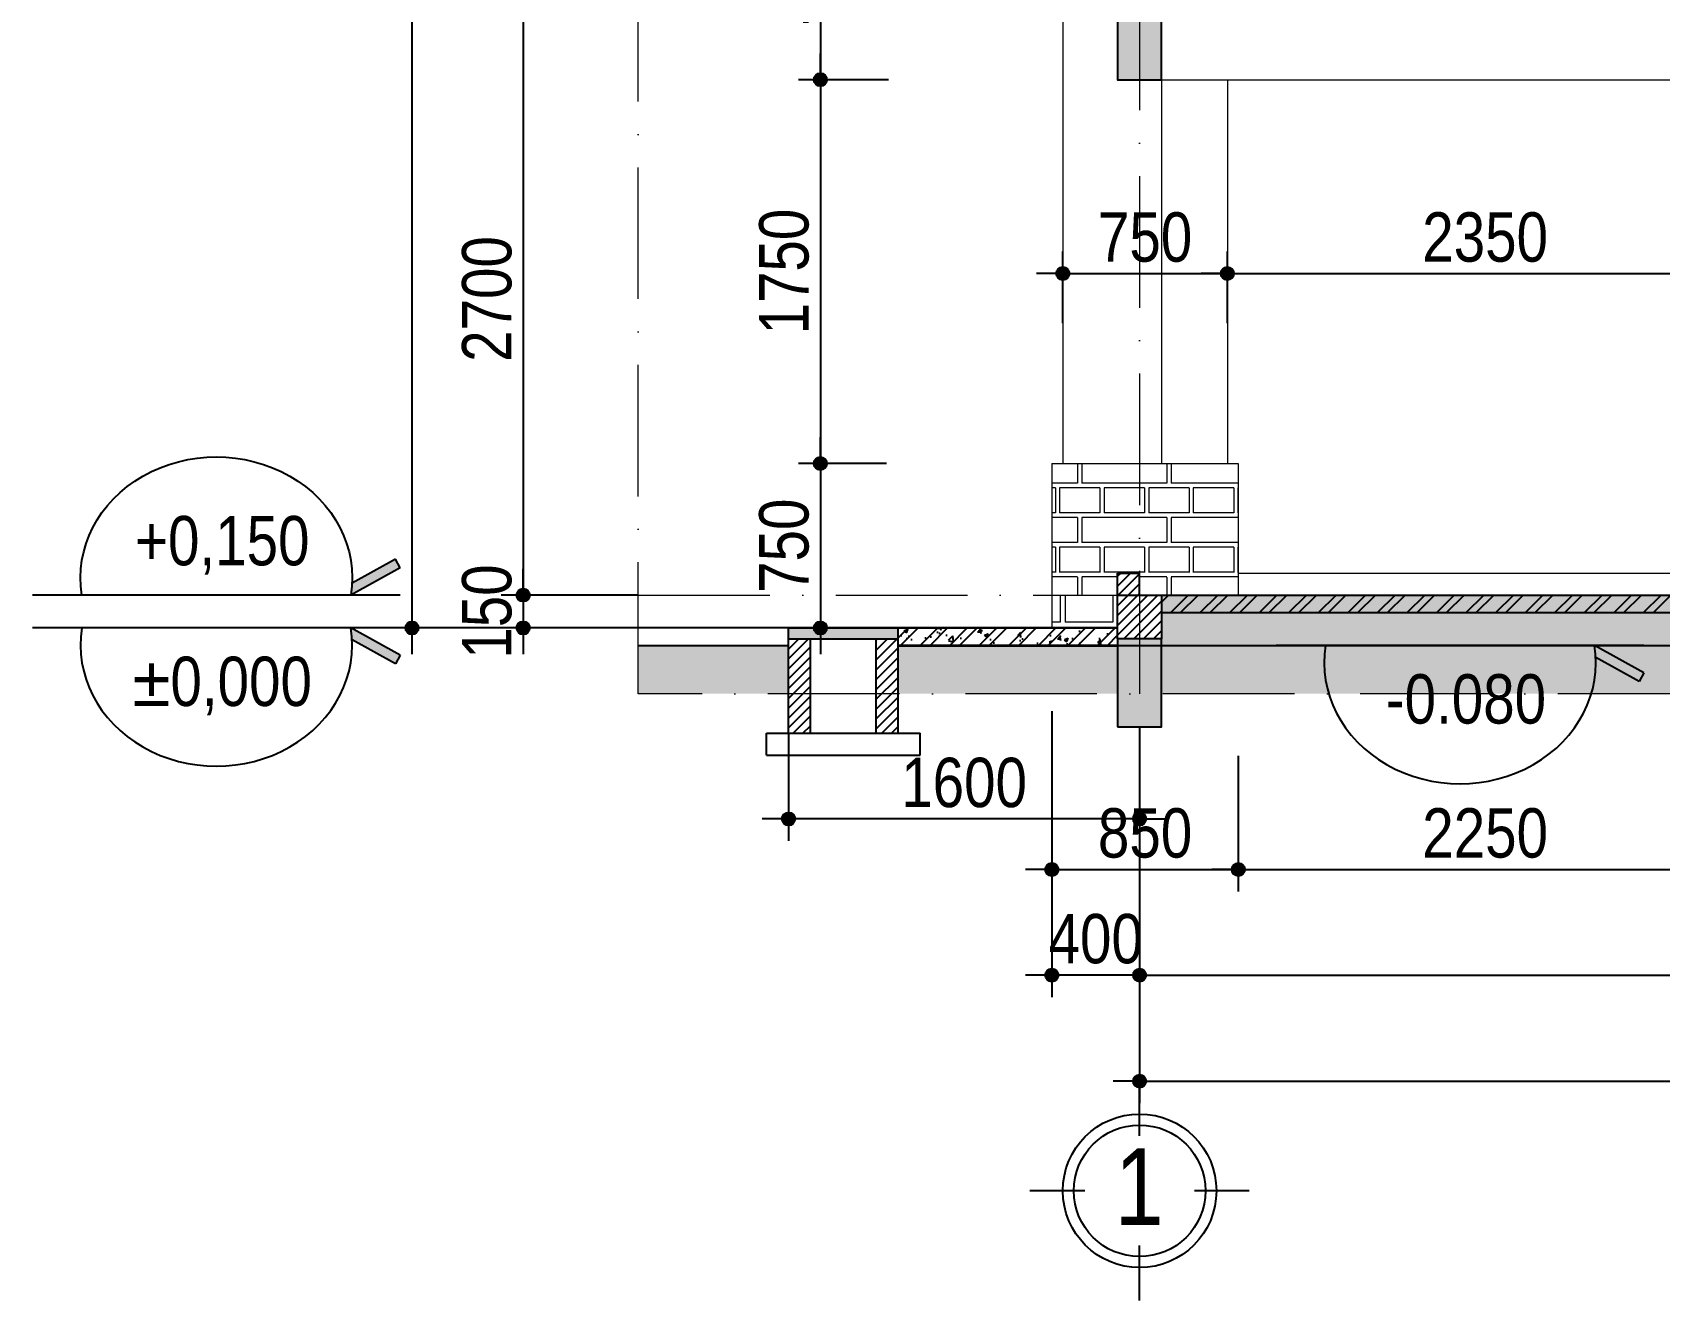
# Model space of a CAD drawing. Extents: x -1107188 to -523840, y 39692 to 514392.
# Drawn here: x -1088524 to -1081108, y 347900 to 353681 of the extents above; entities that cross this region are included whole.
import ezdxf
from ezdxf.enums import TextEntityAlignment as Align

# ---------------------------------------------------------------- set-up
doc = ezdxf.new("R2010")
doc.units = 0
doc.linetypes.add('ACAD_ISO10W100', pattern=[18, 12, -3, 0, -3])
doc.layers.get('DEFPOINTS').update_dxf_attribs({"linetype": 'CONTINUOUS'})
for name, color, linetype in [('009', 251, 'CONTINUOUS'), ('04', 4, 'CONTINUOUS'), ('DIM', 1, 'CONTINUOUS'), ('HATCHNGOI', 22, 'CONTINUOUS'), ('TAGS', 60, 'CONTINUOUS'), ('TUONG', 131, 'CONTINUOUS')]:
    doc.layers.add(name, color=color, linetype=linetype)
for name, color, linetype, lineweight in [('08', 6, 'CONTINUOUS', 35), ('CAY', 84, 'CONTINUOUS', 5), ('HACHT', 8, 'CONTINUOUS', 5), ('NET-THAY', 2, 'CONTINUOUS', 13), ('TRUC', 24, 'CONTINUOUS', 0)]:
    doc.layers.add(name, color=color, linetype=linetype, lineweight=lineweight)
doc.styles.add('HEL-CONDENSE', font='')
doc.styles.get("Standard").update_dxf_attribs({"font": ''})
doc.styles.add('VNI-HELVE-CONDENSEN', font='')
doc.styles.get('HEL-CONDENSE').set_extended_font_data('VNI-Helve-Condense')
doc.styles.get('Standard').set_extended_font_data('VNI-Helve-Condense')
doc.styles.get('VNI-HELVE-CONDENSEN').set_extended_font_data('VNI-Helve-Condense')
doc.dimstyles.new('D100', dxfattribs={"dimtxt": 225, "dimasz": 1.2, "dimexe": 100, "dimexo": 0, "dimgap": 50, "dimtad": 1, "dimdec": 0, "dimzin": 13, "dimdsep": 46, "dimtxsty": 'HEL-CONDENSE', "dimblk": 'D50', "dimcen": 0, "dimclrd": 1, "dimclre": 1, "dimclrt": 7, "dimadec": 0, "dimazin": 0, "dimtfac": 1, "dimtdec": 0, "dimtmove": 0, "dimatfit": 3, "dimldrblk": 'D50', "dimfxl": 1, "dimtolj": 1, "dimtzin": 13, "dimarcsym": 0})
doc.dimstyles.get("Standard").update_dxf_attribs({"dimtxt": 0.18, "dimasz": 0.18, "dimexe": 0.18, "dimexo": 0.0625, "dimgap": 0.09, "dimtad": 0, "dimtih": 1, "dimtoh": 1, "dimdec": 4, "dimzin": 0, "dimdsep": 46, "dimtxsty": 'Standard', "dimcen": 0.09, "dimadec": 0, "dimazin": 0, "dimtfac": 1, "dimtdec": 4, "dimtofl": 0, "dimtmove": 0, "dimatfit": 3, "dimfxl": 1, "dimtolj": 1, "dimtzin": 0, "dimarcsym": 0})
pattern_1 = [(180, (-2383834.07, 165585.9), (-3e-14, -270.968), [387.35, -19.05]), (180, (-2383834.07, 165471.6), (-3e-14, -270.968), [387.35, -19.05]), (180, (-2383935.67, 165450.43), (-3e-14, -270.968), [184.15, -19.05]), (180, (-2383935.67, 165336.13), (-3e-14, -270.968), [184.15, -19.05]), (270, (-2383834.07, 165585.9), (406.4, -7e-14), [114.3, -156.6672]), (270, (-2383815, 165585.9), (406.4, -7e-14), [114.3, -156.6672]), (270, (-2383935.67, 165450.43), (203.2, -4e-14), [114.3, -156.6672]), (270, (-2383916.62, 165450.43), (203.2, -4e-14), [114.3, -156.6672])]
pattern_2 = [(45, (-2382780.277, 144627.865), (-22.4506403, 22.4506403), [])]

# ---------------------------------------------------------------- blocks, each defined once
blk = doc.blocks.new('CAODO')
at = {"layer": 'TAGS', "linetype": 'Continuous'}
h = blk.add_hatch(color=256, dxfattribs=at)
edge = h.paths.add_edge_path()
edge.add_line((-906.9, 181.5), (-931, 137.7))
edge.add_line((-931, 137.7), (-681, 0))
edge.add_ellipse((0, 87.1), major_axis=(688, 0), ratio=0.890858, start_angle=182.47792, end_angle=188.16658, ccw=False)
edge.add_line((-687.4, 60.6), (-906.9, 181.5))
for p, q in [((-931, 137.7), (-906.9, 181.5)), ((-906.9, 181.5), (-687.4, 60.6)), ((-931, 137.7), (-681, 0)), ((-931, 0), (931, 0))]:
    blk.add_line(p, q, dxfattribs=at)
blk.add_ellipse((0, 87.1), major_axis=(688, 0), ratio=0.890858, start_param=-0.142534, end_param=3.284126, dxfattribs=at)
at = {"layer": 'TAGS', "linetype": 'Continuous', "style": 'VNI-HELVE-CONDENSEN'}
blk.add_attdef('0.000', text='', height=250, dxfattribs=at).set_placement((0.2, 232.3), align=Align.MIDDLE_CENTER)
blk = doc.blocks.new('D50')
at = {"layer": 'DIM'}
blk.add_hatch(color=256, dxfattribs=at).paths.add_polyline_path([(25, 0, 1), (-25, 0, 1)])
blk.add_line((25, 0), (100, 0), dxfattribs=at)
blk.add_circle((0, 0), 25, dxfattribs=at)
blk = doc.blocks.new('*D1073')
at = {"layer": 'DEFPOINTS', "color": 0, "transparency": 16777216}
for p in [(-1083478, 350287.3), (-1077478, 350287.3), (-1077478, 349383.3)]:
    blk.add_point(p, dxfattribs=at)
at = {"layer": 'DIM', "color": 1, "lineweight": -2, "transparency": 16777216}
for p, q in [((-1083478, 350287.3), (-1083478, 349283.3)), ((-1077478, 350287.3), (-1077478, 349283.3)), ((-1083476.8, 349383.3), (-1077479.2, 349383.3))]:
    blk.add_line(p, q, dxfattribs=at)
at = {"layer": 'DIM', "color": 1, "lineweight": -2, "transparency": 16777216, "xscale": 1.199999999999999, "yscale": 1.199999999999999, "zscale": 1.199999999999999, "rotation": 180}
blk.add_blockref('D50', (-1083478, 349383.3), dxfattribs=at)
at = {"layer": 'DIM', "color": 1, "lineweight": -2, "transparency": 16777216, "xscale": 1.199999999999999, "yscale": 1.199999999999999, "zscale": 1.199999999999999}
blk.add_blockref('D50', (-1077478, 349383.3), dxfattribs=at)
at = {"layer": 'DIM', "color": 7, "transparency": 16777216, "insert": (-1080478, 349548.2), "char_height": 225, "attachment_point": 5, "style": 'HEL-CONDENSE'}
blk.add_mtext('\\A1;6000', dxfattribs=at)
blk = doc.blocks.new('*D1080')
at = {"layer": 'DEFPOINTS', "color": 0, "transparency": 16777216}
for p in [(-1083478, 350287.3), (-1050478, 350287.3), (-1050478, 348899.9)]:
    blk.add_point(p, dxfattribs=at)
at = {"layer": 'DIM', "color": 1, "lineweight": -2, "transparency": 16777216}
for p, q in [((-1083478, 350287.3), (-1083478, 348799.9)), ((-1050478, 350287.3), (-1050478, 348799.9)), ((-1083476.8, 348899.9), (-1050479.2, 348899.9))]:
    blk.add_line(p, q, dxfattribs=at)
at = {"layer": 'DIM', "color": 1, "lineweight": -2, "transparency": 16777216, "xscale": 1.199999999999999, "yscale": 1.199999999999999, "zscale": 1.199999999999999, "rotation": 180}
blk.add_blockref('D50', (-1083478, 348899.9), dxfattribs=at)
at = {"layer": 'DIM', "color": 1, "lineweight": -2, "transparency": 16777216, "xscale": 1.199999999999999, "yscale": 1.199999999999999, "zscale": 1.199999999999999}
blk.add_blockref('D50', (-1050478, 348899.9), dxfattribs=at)
at = {"layer": 'DIM', "color": 7, "transparency": 16777216, "insert": (-1066978, 349064.8), "char_height": 225, "attachment_point": 5, "style": 'HEL-CONDENSE'}
blk.add_mtext('\\A1;33000', dxfattribs=at)
blk = doc.blocks.new('A$C206177D3')
at = {"layer": 'TAGS', "ltscale": 1000}
for p, q in [((-36.6, 240.1), (-36.6, 490.1)), ((-286.6, -9.9), (-536.6, -9.9)), ((463.4, -9.9), (213.4, -9.9)), ((-36.6, -509.9), (-36.6, -259.9))]:
    blk.add_line(p, q, dxfattribs=at)
blk.add_circle((-36.6, -9.9), 350, dxfattribs=at)
at = {"layer": 'TAGS', "color": 254, "ltscale": 1000}
blk.add_circle((-36.6, -9.9), 300, dxfattribs=at)
at = {"layer": 'TAGS', "ltscale": 1000, "style": 'VNI-HELVE-CONDENSEN'}
blk.add_attdef('A', text='', height=350, dxfattribs=at).set_placement((-38.3, -165.6), align=Align.CENTER)
blk = doc.blocks.new('*D1060')
at = {"layer": 'DEFPOINTS', "color": 0, "transparency": 16777216}
for p in [(-1085763, 353816.2), (-1086287.5, 351116.2), (-1085763, 351116.2)]:
    blk.add_point(p, dxfattribs=at)
at = {"layer": 'DIM', "color": 1, "lineweight": -2, "transparency": 16777216}
for p, q in [((-1085763, 353816.2), (-1086387.5, 353816.2)), ((-1086287.5, 353815), (-1086287.5, 351117.4)), ((-1085763, 351116.2), (-1086387.5, 351116.2))]:
    blk.add_line(p, q, dxfattribs=at)
at = {"layer": 'DIM', "color": 1, "lineweight": -2, "transparency": 16777216, "xscale": 1.199999999999999, "yscale": 1.199999999999999, "zscale": 1.199999999999999}
for p, rotation in [((-1086287.5, 353816.2), 90), ((-1086287.5, 351116.2), 270)]:
    blk.add_blockref('D50', p, dxfattribs=dict(at, rotation=rotation))
at = {"layer": 'DIM', "color": 7, "transparency": 16777216, "insert": (-1086452.4, 352466.2), "char_height": 225, "attachment_point": 5, "rotation": 90, "style": 'HEL-CONDENSE'}
blk.add_mtext('\\A1;2700', dxfattribs=at)
blk = doc.blocks.new('*D1061')
at = {"layer": 'DEFPOINTS', "color": 0, "transparency": 16777216}
for p in [(-1085763, 351116.2), (-1086287.5, 350966.2), (-1085763, 350966.2)]:
    blk.add_point(p, dxfattribs=at)
at = {"layer": 'DIM', "color": 1, "lineweight": -2, "transparency": 16777216}
for p, q in [((-1085763, 351116.2), (-1086387.5, 351116.2)), ((-1086287.5, 351115), (-1086287.5, 350967.4)), ((-1085763, 350966.2), (-1086387.5, 350966.2))]:
    blk.add_line(p, q, dxfattribs=at)
at = {"layer": 'DIM', "color": 1, "lineweight": -2, "transparency": 16777216, "xscale": 1.199999999999999, "yscale": 1.199999999999999, "zscale": 1.199999999999999}
for p, rotation in [((-1086287.5, 351116.2), 90), ((-1086287.5, 350966.2), 270)]:
    blk.add_blockref('D50', p, dxfattribs=dict(at, rotation=rotation))
at = {"layer": 'DIM', "color": 7, "transparency": 16777216, "insert": (-1086452.4, 351041.2), "char_height": 225, "attachment_point": 5, "rotation": 90, "style": 'HEL-CONDENSE'}
blk.add_mtext('\\A1;150', dxfattribs=at)
blk = doc.blocks.new('*D1062')
at = {"layer": 'DEFPOINTS', "color": 0, "transparency": 16777216}
for p in [(-1086387.5, 364316.2), (-1086794.5, 350966.2), (-1086387.5, 350966.2)]:
    blk.add_point(p, dxfattribs=at)
at = {"layer": 'DIM', "color": 1, "lineweight": -2, "transparency": 16777216}
for p, q in [((-1086387.5, 364316.2), (-1086894.5, 364316.2)), ((-1086794.5, 364315), (-1086794.5, 350967.4)), ((-1086387.5, 350966.2), (-1086894.5, 350966.2))]:
    blk.add_line(p, q, dxfattribs=at)
at = {"layer": 'DIM', "color": 1, "lineweight": -2, "transparency": 16777216, "xscale": 1.199999999999999, "yscale": 1.199999999999999, "zscale": 1.199999999999999}
for p, rotation in [((-1086794.5, 364316.2), 90), ((-1086794.5, 350966.2), 270)]:
    blk.add_blockref('D50', p, dxfattribs=dict(at, rotation=rotation))
at = {"layer": 'DIM', "color": 7, "transparency": 16777216, "insert": (-1086959.4, 357810), "char_height": 225, "attachment_point": 5, "rotation": 90, "style": 'HEL-CONDENSE'}
blk.add_mtext('\\A1;13350', dxfattribs=at)
blk = doc.blocks.new('*D1063')
at = {"layer": 'DEFPOINTS', "color": 0, "transparency": 16777216}
for p in [(-1083878, 350287.3), (-1083478, 350287.3), (-1083878, 349383.3)]:
    blk.add_point(p, dxfattribs=at)
at = {"layer": 'HATCHNGOI', "color": 1, "lineweight": -2, "transparency": 16777216}
for p, q in [((-1083878, 350287.3), (-1083878, 349283.3)), ((-1083478, 350287.3), (-1083478, 349283.3)), ((-1083479.2, 349383.3), (-1083876.8, 349383.3))]:
    blk.add_line(p, q, dxfattribs=at)
at = {"layer": 'HATCHNGOI', "color": 1, "lineweight": -2, "transparency": 16777216, "xscale": 1.199999999999999, "yscale": 1.199999999999999, "zscale": 1.199999999999999, "rotation": 180}
blk.add_blockref('D50', (-1083878, 349383.3), dxfattribs=at)
at = {"layer": 'HATCHNGOI', "color": 1, "lineweight": -2, "transparency": 16777216, "xscale": 1.199999999999999, "yscale": 1.199999999999999, "zscale": 1.199999999999999}
blk.add_blockref('D50', (-1083478, 349383.3), dxfattribs=at)
at = {"layer": 'HATCHNGOI', "color": 7, "transparency": 16777216, "insert": (-1083678, 349548.2), "char_height": 225, "attachment_point": 5, "style": 'HEL-CONDENSE'}
blk.add_mtext('\\A1;400', dxfattribs=at)
blk = doc.blocks.new('*D1183')
at = {"layer": 'DEFPOINTS', "color": 0, "linetype": 'Continuous', "transparency": 16777216}
for p in [(-1084672.7, 354516.2), (-1084933.1, 353466.2), (-1084622.7, 353466.2)]:
    blk.add_point(p, dxfattribs=at)
at = {"layer": 'DIM', "color": 1, "linetype": 'Continuous', "lineweight": -2, "transparency": 16777216}
for p, q in [((-1084672.7, 354516.2), (-1085033.1, 354516.2)), ((-1084933.1, 354515), (-1084933.1, 353467.4)), ((-1084622.7, 353466.2), (-1085033.1, 353466.2))]:
    blk.add_line(p, q, dxfattribs=at)
at = {"layer": 'DIM', "color": 1, "linetype": 'Continuous', "lineweight": -2, "transparency": 16777216, "xscale": 1.199999999999999, "yscale": 1.199999999999999, "zscale": 1.199999999999999}
for p, rotation in [((-1084933.1, 354516.2), 90), ((-1084933.1, 353466.2), 270)]:
    blk.add_blockref('D50', p, dxfattribs=dict(at, rotation=rotation))
at = {"layer": 'DIM', "color": 7, "linetype": 'Continuous', "transparency": 16777216, "insert": (-1085098, 353991.2), "char_height": 225, "attachment_point": 5, "rotation": 90, "style": 'HEL-CONDENSE'}
blk.add_mtext('\\A1;1050', dxfattribs=at)
blk = doc.blocks.new('*D1184')
at = {"layer": 'DEFPOINTS', "color": 0, "linetype": 'Continuous', "transparency": 16777216}
for p in [(-1084622.7, 353466.2), (-1084933.1, 351716.2), (-1084631.1, 351716.2)]:
    blk.add_point(p, dxfattribs=at)
at = {"layer": 'DIM', "color": 1, "linetype": 'Continuous', "lineweight": -2, "transparency": 16777216}
for p, q in [((-1084622.7, 353466.2), (-1085033.1, 353466.2)), ((-1084933.1, 353465), (-1084933.1, 351717.4)), ((-1084631.1, 351716.2), (-1085033.1, 351716.2))]:
    blk.add_line(p, q, dxfattribs=at)
at = {"layer": 'DIM', "color": 1, "linetype": 'Continuous', "lineweight": -2, "transparency": 16777216, "xscale": 1.199999999999999, "yscale": 1.199999999999999, "zscale": 1.199999999999999}
for p, rotation in [((-1084933.1, 353466.2), 90), ((-1084933.1, 351716.2), 270)]:
    blk.add_blockref('D50', p, dxfattribs=dict(at, rotation=rotation))
at = {"layer": 'DIM', "color": 7, "linetype": 'Continuous', "transparency": 16777216, "insert": (-1085098, 352591.2), "char_height": 225, "attachment_point": 5, "rotation": 90, "style": 'HEL-CONDENSE'}
blk.add_mtext('\\A1;1750', dxfattribs=at)
blk = doc.blocks.new('*D1185')
at = {"layer": 'DEFPOINTS', "color": 0, "linetype": 'Continuous', "transparency": 16777216}
for p in [(-1084631.1, 351716.2), (-1084933.1, 350966.2), (-1084622, 350966.2)]:
    blk.add_point(p, dxfattribs=at)
at = {"layer": 'DIM', "color": 1, "linetype": 'Continuous', "lineweight": -2, "transparency": 16777216}
for p, q in [((-1084631.1, 351716.2), (-1085033.1, 351716.2)), ((-1084933.1, 351715), (-1084933.1, 350967.4)), ((-1084622, 350966.2), (-1085033.1, 350966.2))]:
    blk.add_line(p, q, dxfattribs=at)
at = {"layer": 'DIM', "color": 1, "linetype": 'Continuous', "lineweight": -2, "transparency": 16777216, "xscale": 1.199999999999999, "yscale": 1.199999999999999, "zscale": 1.199999999999999}
for p, rotation in [((-1084933.1, 351716.2), 90), ((-1084933.1, 350966.2), 270)]:
    blk.add_blockref('D50', p, dxfattribs=dict(at, rotation=rotation))
at = {"layer": 'DIM', "color": 7, "linetype": 'Continuous', "transparency": 16777216, "insert": (-1085098, 351341.2), "char_height": 225, "attachment_point": 5, "rotation": 90, "style": 'HEL-CONDENSE'}
blk.add_mtext('\\A1;750', dxfattribs=at)
blk = doc.blocks.new('*D1316')
at = {"layer": 'DEFPOINTS', "color": 0, "linetype": 'Continuous', "transparency": 16777216}
for p in [(-1083878, 350587.3), (-1083028, 350383.6), (-1083028, 349865.3)]:
    blk.add_point(p, dxfattribs=at)
at = {"layer": 'DIM', "color": 1, "linetype": 'Continuous', "lineweight": -2, "transparency": 16777216}
for p, q in [((-1083878, 350587.3), (-1083878, 349765.3)), ((-1083028, 350383.6), (-1083028, 349765.3)), ((-1083876.8, 349865.3), (-1083029.2, 349865.3))]:
    blk.add_line(p, q, dxfattribs=at)
at = {"layer": 'DIM', "color": 1, "linetype": 'Continuous', "lineweight": -2, "transparency": 16777216, "xscale": 1.199999999999999, "yscale": 1.199999999999999, "zscale": 1.199999999999999, "rotation": 180}
blk.add_blockref('D50', (-1083878, 349865.3), dxfattribs=at)
at = {"layer": 'DIM', "color": 1, "linetype": 'Continuous', "lineweight": -2, "transparency": 16777216, "xscale": 1.199999999999999, "yscale": 1.199999999999999, "zscale": 1.199999999999999}
blk.add_blockref('D50', (-1083028, 349865.3), dxfattribs=at)
at = {"layer": 'DIM', "color": 7, "linetype": 'Continuous', "transparency": 16777216, "insert": (-1083453, 350030.2), "char_height": 225, "attachment_point": 5, "style": 'HEL-CONDENSE'}
blk.add_mtext('\\A1;850', dxfattribs=at)
blk = doc.blocks.new('*D1317')
at = {"layer": 'DEFPOINTS', "color": 0, "linetype": 'Continuous', "transparency": 16777216}
for p in [(-1083028, 350383.6), (-1080778, 350383.6), (-1080778, 349865.3)]:
    blk.add_point(p, dxfattribs=at)
at = {"layer": 'DIM', "color": 1, "linetype": 'Continuous', "lineweight": -2, "transparency": 16777216}
for p, q in [((-1083028, 350383.6), (-1083028, 349765.3)), ((-1080778, 350383.6), (-1080778, 349765.3)), ((-1083026.8, 349865.3), (-1080779.2, 349865.3))]:
    blk.add_line(p, q, dxfattribs=at)
at = {"layer": 'DIM', "color": 1, "linetype": 'Continuous', "lineweight": -2, "transparency": 16777216, "xscale": 1.199999999999999, "yscale": 1.199999999999999, "zscale": 1.199999999999999, "rotation": 180}
blk.add_blockref('D50', (-1083028, 349865.3), dxfattribs=at)
at = {"layer": 'DIM', "color": 1, "linetype": 'Continuous', "lineweight": -2, "transparency": 16777216, "xscale": 1.199999999999999, "yscale": 1.199999999999999, "zscale": 1.199999999999999}
blk.add_blockref('D50', (-1080778, 349865.3), dxfattribs=at)
at = {"layer": 'DIM', "color": 7, "linetype": 'Continuous', "transparency": 16777216, "insert": (-1081903, 350030.2), "char_height": 225, "attachment_point": 5, "style": 'HEL-CONDENSE'}
blk.add_mtext('\\A1;2250', dxfattribs=at)
blk = doc.blocks.new('*D1280')
at = {"layer": 'DEFPOINTS', "color": 0, "linetype": 'Continuous', "transparency": 16777216}
for p in [(-1083078, 352582.4), (-1083828, 352356.2), (-1083078, 352356.2)]:
    blk.add_point(p, dxfattribs=at)
at = {"layer": 'DIM', "color": 1, "linetype": 'Continuous', "lineweight": -2, "transparency": 16777216}
for p, q in [((-1083828, 352356.2), (-1083828, 352682.4)), ((-1083078, 352356.2), (-1083078, 352682.4)), ((-1083826.8, 352582.4), (-1083079.2, 352582.4))]:
    blk.add_line(p, q, dxfattribs=at)
at = {"layer": 'DIM', "color": 1, "linetype": 'Continuous', "lineweight": -2, "transparency": 16777216, "xscale": 1.199999999999999, "yscale": 1.199999999999999, "zscale": 1.199999999999999, "rotation": 180}
blk.add_blockref('D50', (-1083828, 352582.4), dxfattribs=at)
at = {"layer": 'DIM', "color": 1, "linetype": 'Continuous', "lineweight": -2, "transparency": 16777216, "xscale": 1.199999999999999, "yscale": 1.199999999999999, "zscale": 1.199999999999999}
blk.add_blockref('D50', (-1083078, 352582.4), dxfattribs=at)
at = {"layer": 'DIM', "color": 7, "linetype": 'Continuous', "transparency": 16777216, "insert": (-1083453, 352747.3), "char_height": 225, "attachment_point": 5, "style": 'HEL-CONDENSE'}
blk.add_mtext('\\A1;750', dxfattribs=at)
blk = doc.blocks.new('*D1281')
at = {"layer": 'DEFPOINTS', "color": 0, "linetype": 'Continuous', "transparency": 16777216}
for p in [(-1080728, 352582.4), (-1083078, 352356.2), (-1080728, 352324.3)]:
    blk.add_point(p, dxfattribs=at)
at = {"layer": 'DIM', "color": 1, "linetype": 'Continuous', "lineweight": -2, "transparency": 16777216}
for p, q in [((-1083078, 352356.2), (-1083078, 352682.4)), ((-1080728, 352324.3), (-1080728, 352682.4)), ((-1083076.8, 352582.4), (-1080729.2, 352582.4))]:
    blk.add_line(p, q, dxfattribs=at)
at = {"layer": 'DIM', "color": 1, "linetype": 'Continuous', "lineweight": -2, "transparency": 16777216, "xscale": 1.199999999999999, "yscale": 1.199999999999999, "zscale": 1.199999999999999, "rotation": 180}
blk.add_blockref('D50', (-1083078, 352582.4), dxfattribs=at)
at = {"layer": 'DIM', "color": 1, "linetype": 'Continuous', "lineweight": -2, "transparency": 16777216, "xscale": 1.199999999999999, "yscale": 1.199999999999999, "zscale": 1.199999999999999}
blk.add_blockref('D50', (-1080728, 352582.4), dxfattribs=at)
at = {"layer": 'DIM', "color": 7, "linetype": 'Continuous', "transparency": 16777216, "insert": (-1081903, 352747.3), "char_height": 225, "attachment_point": 5, "style": 'HEL-CONDENSE'}
blk.add_mtext('\\A1;2350', dxfattribs=at)
blk = doc.blocks.new('*D1339')
at = {"layer": '04', "color": 1, "lineweight": -2, "transparency": 16777216}
for p, q in [((-1085078, 350486.2), (-1085078, 349995.4)), ((-1083478, 350516.2), (-1083478, 349995.4)), ((-1083479.2, 350095.4), (-1085076.8, 350095.4))]:
    blk.add_line(p, q, dxfattribs=at)
at = {"layer": 'DEFPOINTS', "color": 0, "transparency": 16777216}
for p in [(-1085078, 350486.2), (-1083478, 350516.2), (-1085078, 350095.4)]:
    blk.add_point(p, dxfattribs=at)
at = {"layer": '04', "color": 1, "lineweight": -2, "transparency": 16777216, "xscale": 1.199999999999999, "yscale": 1.199999999999999, "zscale": 1.199999999999999, "rotation": 180}
blk.add_blockref('D50', (-1085078, 350095.4), dxfattribs=at)
at = {"layer": '04', "color": 1, "lineweight": -2, "transparency": 16777216, "xscale": 1.199999999999999, "yscale": 1.199999999999999, "zscale": 1.199999999999999}
blk.add_blockref('D50', (-1083478, 350095.4), dxfattribs=at)
at = {"layer": '04', "color": 7, "transparency": 16777216, "insert": (-1084278, 350260.3), "char_height": 225, "attachment_point": 5, "style": 'HEL-CONDENSE'}
blk.add_mtext('\\A1;1600', dxfattribs=at)

msp = doc.modelspace()

# ---------------------------------------------------------------- hatches: boundary and pattern name
at = {"layer": '009'}
h = msp.add_hatch(dxfattribs=at)
h.set_pattern_fill('ANSI31', color=256, scale=10, style=0)
h.set_pattern_definition(pattern_2)
h.paths.add_polyline_path([(-1083478.048, 351116.155), (-1083578.048, 351116.155), (-1083578.048, 350916.155), (-1083478.048, 350916.155)])
h.paths.add_polyline_path([(-1083378.048, 351116.155), (-1083478.048, 351116.155), (-1083478.048, 350916.155), (-1083378.048, 350916.155)])
h.paths.add_polyline_path([(-1083478.048, 351216.155), (-1083578.048, 351216.155), (-1083578.048, 351116.155), (-1083478.048, 351116.155)])
h = msp.add_hatch(dxfattribs=at)
h.set_pattern_fill('ANSI32', color=256, scale=10, style=0)
h.set_pattern_definition([(45, (-2383834.07, 165885.91), (-67.351921, 67.351921), []), (45, (-2383789.17, 165885.91), (-67.351921, 67.351921), [])])
h.paths.add_polyline_path([(-1083378.048, 351116.155), (-1083378.048, 351036.155), (-1080478.048, 351036.155), (-1080478.048, 351116.155)])
h.paths.add_polyline_path([(-1077478.048, 351036.155), (-1077478.048, 351116.155), (-1080478.048, 351116.155), (-1080478.048, 351036.155)])
h = msp.add_hatch(dxfattribs=at)
h.set_pattern_fill('ANSI31', color=256, scale=10, style=0)
h.set_pattern_definition(pattern_2)
h.paths.add_polyline_path([(-1084978.048, 350916.155), (-1085078.048, 350916.155), (-1085078.048, 350486.155), (-1084978.048, 350486.155)])
h.paths.add_polyline_path([(-1084678.048, 350486.155), (-1084578.048, 350486.155), (-1084578.048, 350916.155), (-1084678.048, 350916.155)])
h = msp.add_hatch(dxfattribs=at)
h.set_pattern_fill('AR-CONC', color=256, style=0)
h.set_pattern_definition([(50, (-2382780.28, 144627.86), (182.184669, -15.939086), [19.05, -209.55]), (355, (-2382780.28, 144627.86), (-35.242826, 191.056643), [15.24, -167.64]), (100.451, (-2382765.1, 144626.54), (146.942502, 175.116688), [16.19, -178.09]), (46.1842, (-2382780.28, 144678.66), (271.07904, -42.042328), [28.575, -314.325]), (96.6356, (-2382757.7, 144675.16), (237.404234, 247.425556), [24.285, -267.135]), (351.184, (-2382780.28, 144678.66), (237.404606, 247.42512), [22.86, -251.46]), (21, (-2382754.88, 144665.96), (151.61488, -102.265519), [19.05, -209.55]), (326, (-2382754.88, 144665.96), (61.802028, 184.187966), [15.24, -167.64]), (71.4514, (-2382742.24, 144657.44), (213.41649, 81.922858), [16.19, -178.09]), (37.5, (-2382780.28, 144627.865), (3.0886033, 84.555039), [0, -165.608, 0, -170.18, 0, -168.275]), (7.5, (-2382780.28, 144627.865), (66.8196625, 100.180575), [0, -97.028, 0, -161.798, 0, -64.135]), (327.5, (-2382836.92, 144627.865), (135.590595, -5.728744), [0, -63.5, 0, -198.12, 0, -262.89]), (317.5, (-2382862.32, 144627.86), (148.129181, 25.426491), [0, -82.55, 0, -131.572, 0, -186.69])])
h.paths.add_polyline_path([(-1083578.048, 350966.155), (-1084578.048, 350966.155), (-1084578.048, 350886.155), (-1083578.048, 350886.155), (-1083578.048, 350916.155)])
h = msp.add_hatch(dxfattribs=at)
h.set_pattern_fill('ANSI32', color=256, scale=10, style=0)
h.set_pattern_definition([(45, (-2382780.28, 144627.86), (-67.351921, 67.351921), []), (45, (-2382735.38, 144627.86), (-67.351921, 67.351921), [])])
h.paths.add_polyline_path([(-1083578.048, 350966.155), (-1084578.048, 350966.155), (-1084578.048, 350886.155), (-1083578.048, 350886.155), (-1083578.048, 350916.155)])
h = msp.add_hatch(dxfattribs=at)
h.set_pattern_fill('AR-HBONE', color=256, style=0)
h.set_pattern_definition([(45, (-2383834.07, 165885.91), (1e-14, 143.684098), [304.8, -101.6]), (135, (-2383762.23, 165957.76), (1e-14, 143.684098), [304.8, -101.6])])
h.paths.add_polyline_path([(-1085078.048, 350666.155), (-1085078.048, 350886.155), (-1085763.032, 350886.155), (-1085763.032, 350666.155)])
h.paths.add_polyline_path([(-1049378.048, 350666.155), (-1049378.048, 350886.155), (-1084578.048, 350886.155), (-1084578.048, 350666.155)])
h.paths.add_polyline_path([(-1048878.048, 350886.155), (-1048878.048, 350666.155), (-1048568.312, 350666.155), (-1048568.312, 350886.155)])
at = {"layer": '04'}
h = msp.add_hatch(dxfattribs=at)
h.set_pattern_fill('AR-CONC', color=256, style=0)
h.set_pattern_definition([(50, (-2383834.07, 165885.91), (182.184669, -15.939086), [19.05, -209.55]), (355, (-2383834.07, 165885.91), (-35.242826, 191.056643), [15.24, -167.64]), (100.451, (-2383818.89, 165884.58), (146.942502, 175.116688), [16.19, -178.09]), (46.1842, (-2383834.07, 165936.71), (271.07904, -42.042328), [28.575, -314.325]), (96.6356, (-2383811.48, 165933.2), (237.404234, 247.425556), [24.285, -267.135]), (351.184, (-2383834.07, 165936.7), (237.404606, 247.42512), [22.86, -251.46]), (21, (-2383808.67, 165924.01), (151.61488, -102.265519), [19.05, -209.55]), (326, (-2383808.67, 165924.01), (61.802028, 184.187966), [15.24, -167.64]), (71.4514, (-2383796.04, 165915.49), (213.41649, 81.922858), [16.19, -178.09]), (37.5, (-2383834.07, 165885.91), (3.0886033, 84.555039), [0, -165.608, 0, -170.18, 0, -168.275]), (7.5, (-2383834.07, 165885.91), (66.8196625, 100.180575), [0, -97.028, 0, -161.798, 0, -64.135]), (327.5, (-2383890.71, 165885.91), (135.590595, -5.728744), [0, -63.5, 0, -198.12, 0, -262.89]), (317.5, (-2383916.11, 165885.91), (148.129181, 25.426491), [0, -82.55, 0, -131.572, 0, -186.69])])
h.paths.add_polyline_path([(-1080478.048, 351036.155), (-1080478.048, 351116.155), (-1083378.048, 351116.155), (-1083378.048, 351036.155)])
h.paths.add_polyline_path([(-1077478.048, 351036.155), (-1077478.048, 351116.155), (-1080478.048, 351116.155), (-1080478.048, 351036.155)])
h = msp.add_hatch(dxfattribs=at)
h.set_pattern_fill('AR-SAND', color=256, scale=2, style=0)
h.set_pattern_definition([(37.5, (-2383834.07, 165885.91), (-3.2000626, 97.8826475), [0, -77.216, 0, -86.36, 0, -82.55]), (7.5, (-2383834.07, 165885.91), (89.904657, 143.36502), [0, -41.656, 0, -69.596, 0, -26.67]), (327.5, (-2383896.55, 165885.91), (158.198474, 0.287437), [0, -25.4, 0, -91.44, 0, -119.38]), (317.5, (-2383896.55, 165885.91), (152.71129, 44.585865), [0, -12.7, 0, -59.944, 0, -68.58])])
h.paths.add_polyline_path([(-1080478.048, 350886.155), (-1080478.048, 351036.155), (-1083378.048, 351036.155), (-1083378.048, 350916.155), (-1083378.048, 350886.155)])
h.paths.add_polyline_path([(-1077478.048, 350886.155), (-1077478.048, 351036.155), (-1080478.048, 351036.155), (-1080478.048, 350886.155)])
msp.add_hatch(color=256, dxfattribs=at).paths.add_polyline_path([(-1084578.048, 350966.155), (-1085078.048, 350966.155), (-1085078.048, 350916.155), (-1084578.048, 350916.155)])
h = msp.add_hatch(color=256, dxfattribs=at)
h.paths.add_polyline_path([(-1083478.048, 350916.155), (-1083578.048, 350916.155), (-1083578.048, 350516.155), (-1083478.048, 350516.155)])
h.paths.add_polyline_path([(-1083378.048, 350916.155), (-1083478.048, 350916.155), (-1083478.048, 350516.155), (-1083378.048, 350516.155)])
at = {"layer": 'HACHT'}
h = msp.add_hatch(dxfattribs=at)
h.set_pattern_fill('AR-BRELM', color=256, scale=2, angle=180, style=0)
h.set_pattern_definition(pattern_1)
h.paths.add_polyline_path([(-1083578.048, 351216.155), (-1083528.048, 351216.155), (-1083528.048, 351716.155), (-1083878.048, 351716.155), (-1083878.048, 351116.155), (-1083578.048, 351116.155)])
h = msp.add_hatch(dxfattribs=at)
h.set_pattern_fill('AR-BRELM', color=256, scale=2, angle=180, style=0)
h.set_pattern_definition(pattern_1)
h.paths.add_polyline_path([(-1083478.048, 351216.155), (-1083478.048, 351116.155), (-1083028.048, 351116.155), (-1083028.048, 351716.155), (-1083578.048, 351716.155), (-1083578.048, 351216.155)])
h = msp.add_hatch(dxfattribs=at)
h.set_pattern_fill('AR-BRELM', color=256, scale=60, angle=180, style=0)
h.set_pattern_definition([(180, (-2126760.25, 462981.7), (-4e-14, -320.04), [457.5, -22.5]), (180, (-2126760.25, 462846.7), (-4e-14, -320.04), [457.5, -22.5]), (180, (-2126880.25, 462821.67), (-4e-14, -320.04), [217.5, -22.5]), (180, (-2126880.25, 462686.67), (-4e-14, -320.04), [217.5, -22.5]), (270, (-2126760.25, 462981.7), (480, -9e-14), [135, -185.04]), (270, (-2126737.75, 462981.7), (480, -9e-14), [135, -185.04]), (270, (-2126880.25, 462821.67), (240, -4e-14), [135, -185.04]), (270, (-2126857.75, 462821.67), (240, -4e-14), [135, -185.04])])
h.paths.add_polyline_path([(-1083878.048, 351116.155), (-1083878.048, 350966.155), (-1083578.048, 350966.155), (-1083578.048, 351116.155)])

# ---------------------------------------------------------------- linework, layer by layer
at = {"layer": '009'}
msp.add_line((-1083578.048, 350966.155), (-1086475.361, 350966.155), dxfattribs=at)
at = {"layer": '04'}
for p, q in [((-1083578.048, 351116.155), (-1083578.048, 351216.155)), ((-1083578.048, 351216.155), (-1083478.048, 351216.155)), ((-1083478.048, 351116.155), (-1083478.048, 351216.155)), ((-1083378.048, 351116.155), (-1050478.048, 351116.155)), ((-1083378.048, 351036.155), (-1050578.048, 351036.155)), ((-1085078.048, 350966.155), (-1083578.048, 350966.155)), ((-1085078.048, 350486.155), (-1085078.048, 350966.155)), ((-1085078.048, 350916.155), (-1084578.048, 350916.155)), ((-1084978.048, 350486.155), (-1084978.048, 350916.155)), ((-1084678.048, 350486.155), (-1084678.048, 350916.155)), ((-1084578.048, 350486.155), (-1084578.048, 350966.155)), ((-1085178.048, 350386.155), (-1085178.048, 350486.155)), ((-1084478.048, 350386.155), (-1084478.048, 350486.155))]:
    msp.add_line(p, q, dxfattribs=at)
msp.add_lwpolyline([(-1083378.048, 350916.155), (-1083578.048, 350916.155), (-1083578.048, 351116.155), (-1083378.048, 351116.155)], close=True, dxfattribs=at)
at = {"layer": '08'}
msp.add_line((-1084578.048, 350886.155), (-1083578.048, 350886.155), dxfattribs=at)
at = {"layer": 'CAY'}
msp.add_line((-1083578.048, 350966.155), (-1083578.048, 350886.155), dxfattribs=at)
msp.add_line((-1083578.048, 350966.155), (-1083578.048, 350886.155), dxfattribs=at)
at = {"layer": 'NET-THAY'}
for p, q in [((-1083378.048, 353466.155), (-1083378.048, 351716.155)), ((-1083028.048, 351216.155), (-1080778.048, 351216.155))]:
    msp.add_line(p, q, dxfattribs=at)
for points in [[(-1083828.048, 361016.155), (-1083828.048, 351716.155)], [(-1083378.048, 353466.155), (-1050378.048, 353466.155)], [(-1083078.048, 353466.155), (-1083078.048, 351716.155)], [(-1083878.048, 351716.155), (-1083878.048, 350966.155)], [(-1083878.048, 351716.155), (-1083028.048, 351716.155)], [(-1083028.048, 351716.155), (-1083028.048, 351116.155)]]:
    msp.add_lwpolyline(points, dxfattribs=at)
at = {"layer": 'TRUC', "linetype": 'ACAD_ISO10W100', "ltscale": 50}
msp.add_lwpolyline([(-1085763.032, 364727.721), (-1048568.312, 364727.721), (-1048568.312, 350666.155), (-1085763.032, 350666.155)], close=True, dxfattribs=at)
for points in [[(-1083478.048, 364727.721), (-1083478.048, 350666.155)], [(-1085763.032, 351116.155), (-1048568.312, 351116.155)]]:
    msp.add_lwpolyline(points, dxfattribs=at)
at = {"layer": 'TUONG', "color": 4}
for p, q in [((-1083578.048, 353666.155), (-1083578.048, 353466.155)), ((-1085502.647, 350886.155), (-1085078.048, 350886.155)), ((-1084578.048, 350886.155), (-1083578.048, 350886.155)), ((-1085178.048, 350486.155), (-1084478.048, 350486.155)), ((-1085178.048, 350386.155), (-1084478.048, 350386.155))]:
    msp.add_line(p, q, dxfattribs=at)
for points in [[(-1083378.048, 353816.155), (-1083578.048, 353816.155), (-1083578.048, 353466.155), (-1083378.048, 353466.155)], [(-1083578.048, 350516.155), (-1083378.048, 350516.155), (-1083378.048, 350916.155), (-1083578.048, 350916.155)]]:
    msp.add_lwpolyline(points, close=True, dxfattribs=at)
for points in [[(-1085763.032, 350886.155), (-1085078.048, 350886.155)], [(-1084578.048, 350886.155), (-1049378.048, 350886.155)]]:
    msp.add_lwpolyline(points, dxfattribs=at)
at = {"layer": 'TUONG'}
msp.add_trace([(-1083378.048, 353466.155), (-1083578.048, 353466.155), (-1083378.048, 353816.155), (-1083578.048, 353816.155)], dxfattribs=at)

# ---------------------------------------------------------------- block references
at = {"layer": 'TAGS', "linetype": 'Continuous'}
ref = msp.add_blockref('CAODO', (-1087686.199, 351116.155), dxfattribs=dict(at, xscale=-0.9000000001396984, yscale=0.9000000001396984, zscale=0.9))
ref.add_attrib('0.000', '+0,150', dxfattribs={"color": 7, "linetype": 'Continuous', "height": 225, "style": 'VNI-HELVE-CONDENSEN'}).set_placement((-1087659.367, 351364.253), align=Align.MIDDLE_CENTER)
ref = msp.add_blockref('CAODO', (-1087686.199, 350966.155), dxfattribs=dict(at, xscale=0.9000000001396984, yscale=0.9000000001396984, zscale=0.9, rotation=180))
ref.add_attrib('0.000', '±0,000', dxfattribs={"color": 7, "linetype": 'Continuous', "height": 225, "style": 'VNI-HELVE-CONDENSEN'}).set_placement((-1087659.367, 350722.857), align=Align.MIDDLE_CENTER)
ref = msp.add_blockref('CAODO', (-1082017.336, 350886.155), dxfattribs=dict(at, xscale=0.9000000001396984, yscale=0.9000000001396984, zscale=0.9, rotation=180))
ref.add_attrib('0.000', '-0.080', dxfattribs={"color": 7, "linetype": 'Continuous', "height": 225, "style": 'VNI-HELVE-CONDENSEN'}).set_placement((-1081990.503, 350642.857), align=Align.MIDDLE_CENTER)
at = {"layer": 'TAGS', "ltscale": 1000}
ref = msp.add_blockref('A$C206177D3', (-1083441.426, 348409.787), dxfattribs=at)
ref.add_attrib('A', '1', dxfattribs={"color": 7, "ltscale": 1000, "height": 350, "style": 'VNI-HELVE-CONDENSEN'}).set_placement((-1083479.731, 348244.149), align=Align.CENTER)

# ---------------------------------------------------------------- dimensions: what is measured, and where the dimension line sits
at = {"layer": '04'}
dim = msp.add_linear_dim(base=(-1085078.048, 350095.385), p1=(-1083478.048, 350516.155), p2=(-1085078.048, 350486.155), dimstyle='D100', dxfattribs=at)
dim.commit()
dim.dimension.update_dxf_attribs({"geometry": '*D1339', "text_midpoint": (-1084278.048, 350260.285)})
at = {"layer": 'DIM'}
for base, p1, p2, override, picture, middle in [((-1086794.475, 350966.155), (-1086387.509, 364316.155), (-1086387.509, 350966.155), {"dimtxt": 225, "dimasz": 1.2, "dimexe": 100, "dimexo": 0, "dimgap": 50, "dimtad": 1, "dimtih": 0, "dimtoh": 0, "dimdec": 2, "dimzin": 13, "dimtxsty": 'HEL-CONDENSE', "dimblk": 'D50', "dimcen": 0, "dimclrd": 1, "dimclre": 1, "dimclrt": 7, "dimtdec": 2, "dimtofl": 1, "dimldrblk": 'D50', "dimtzin": 13}, '*D1062', (-1086794.475, 357810.007)), ((-1086287.509, 350966.155), (-1085763.032, 351116.155), (-1085763.032, 350966.155), {"dimtxt": 225, "dimasz": 1.2, "dimexe": 100, "dimexo": 0, "dimgap": 50, "dimtad": 1, "dimtih": 0, "dimtoh": 0, "dimdec": 2, "dimzin": 13, "dimtxsty": 'HEL-CONDENSE', "dimblk": 'D50', "dimcen": 0, "dimclrd": 1, "dimclre": 1, "dimclrt": 7, "dimtdec": 2, "dimtofl": 1, "dimtmove": 1, "dimldrblk": 'D50', "dimtzin": 13}, '*D1061', (-1086287.509, 351041.155))]:
    dim = msp.add_linear_dim(base=base, p1=p1, p2=p2, angle=90, dimstyle='Standard', override=override, dxfattribs=at)
    dim.commit()
    dim.dimension.update_dxf_attribs({"geometry": picture, "text_midpoint": middle, "dimtype": 160})
at = {"layer": 'DIM', "linetype": 'Continuous'}
for base, p1, p2, picture, middle in [((-1084933.113, 353466.155), (-1084672.653, 354516.155), (-1084622.653, 353466.155), '*D1183', (-1085098.013, 353991.155)), ((-1084933.113, 351716.155), (-1084622.653, 353466.155), (-1084631.086, 351716.155), '*D1184', (-1085098.013, 352591.155)), ((-1084933.113, 350966.155), (-1084631.086, 351716.155), (-1084621.988, 350966.155), '*D1185', (-1085098.013, 351341.155))]:
    dim = msp.add_linear_dim(base=base, p1=p1, p2=p2, angle=90, dimstyle='D100', override={"dimtmove": 1}, dxfattribs=at)
    dim.commit()
    dim.dimension.update_dxf_attribs({"geometry": picture, "text_midpoint": middle})
at = {"layer": 'DIM'}
dim = msp.add_linear_dim(base=(-1086287.509, 351116.155), p1=(-1085763.032, 353816.155), p2=(-1085763.032, 351116.155), angle=90, dimstyle='Standard', override={"dimtxt": 225, "dimasz": 1.2, "dimexe": 100, "dimexo": 0, "dimgap": 50, "dimtad": 1, "dimtih": 0, "dimtoh": 0, "dimdec": 2, "dimzin": 13, "dimtxsty": 'HEL-CONDENSE', "dimblk": 'D50', "dimcen": 0, "dimclrd": 1, "dimclre": 1, "dimclrt": 7, "dimtdec": 2, "dimtofl": 1, "dimtmove": 1, "dimldrblk": 'D50', "dimtzin": 13}, dxfattribs=at)
dim.commit()
dim.dimension.update_dxf_attribs({"geometry": '*D1060', "text_midpoint": (-1086452.409, 352466.155)})
at = {"layer": 'DIM', "linetype": 'Continuous'}
for base, p1, p2, picture, middle in [((-1083078.048, 352582.423), (-1083828.048, 352356.176), (-1083078.048, 352356.176), '*D1280', (-1083453.048, 352747.323)), ((-1083028.048, 349865.349), (-1083878.048, 350587.253), (-1083028.048, 350383.557), '*D1316', (-1083453.048, 350030.249))]:
    dim = msp.add_linear_dim(base=base, p1=p1, p2=p2, dimstyle='D100', dxfattribs=at)
    dim.commit()
    dim.dimension.update_dxf_attribs({"geometry": picture, "text_midpoint": middle})
for base, p1, p2, picture, middle in [((-1080728.048, 352582.423), (-1083078.048, 352356.176), (-1080728.048, 352324.292), '*D1281', (-1081903.048, 352747.323)), ((-1080778.048, 349865.349), (-1083028.048, 350383.557), (-1080778.048, 350383.557), '*D1317', (-1081903.048, 350030.249))]:
    dim = msp.add_linear_dim(base=base, p1=p1, p2=p2, dimstyle='D100', override={"dimtmove": 1}, dxfattribs=at)
    dim.commit()
    dim.dimension.update_dxf_attribs({"geometry": picture, "text_midpoint": middle})
at = {"layer": 'DIM'}
for p2, distance, picture, middle in [((-1077478.048, 350287.253), -903.961, '*D1073', (-1080478.048, 349548.192)), ((-1050478.048, 350287.253), -1387.32, '*D1080', (-1066978.048, 349064.833))]:
    dim = msp.add_aligned_dim(p1=(-1083478.048, 350287.253), p2=p2, distance=distance, dimstyle='D100', dxfattribs=at)
    dim.commit()
    dim.dimension.update_dxf_attribs({"geometry": picture, "text_midpoint": middle})
at = {"layer": 'HATCHNGOI', "color": 14}
dim = msp.add_linear_dim(base=(-1083878.048, 349383.292), p1=(-1083478.048, 350287.253), p2=(-1083878.048, 350287.253), dimstyle='Standard', override={"dimtxt": 225, "dimasz": 1.2, "dimexe": 100, "dimexo": 0, "dimgap": 50, "dimtad": 1, "dimtih": 0, "dimtoh": 0, "dimdec": 2, "dimzin": 13, "dimtxsty": 'HEL-CONDENSE', "dimblk": 'D50', "dimcen": 0, "dimclrd": 1, "dimclre": 1, "dimclrt": 7, "dimtdec": 2, "dimtofl": 1, "dimldrblk": 'D50', "dimtzin": 13}, dxfattribs=at)
dim.commit()
dim.dimension.update_dxf_attribs({"geometry": '*D1063', "text_midpoint": (-1083678.048, 349383.292), "dimtype": 160})

doc.saveas('drawing.dxf')
